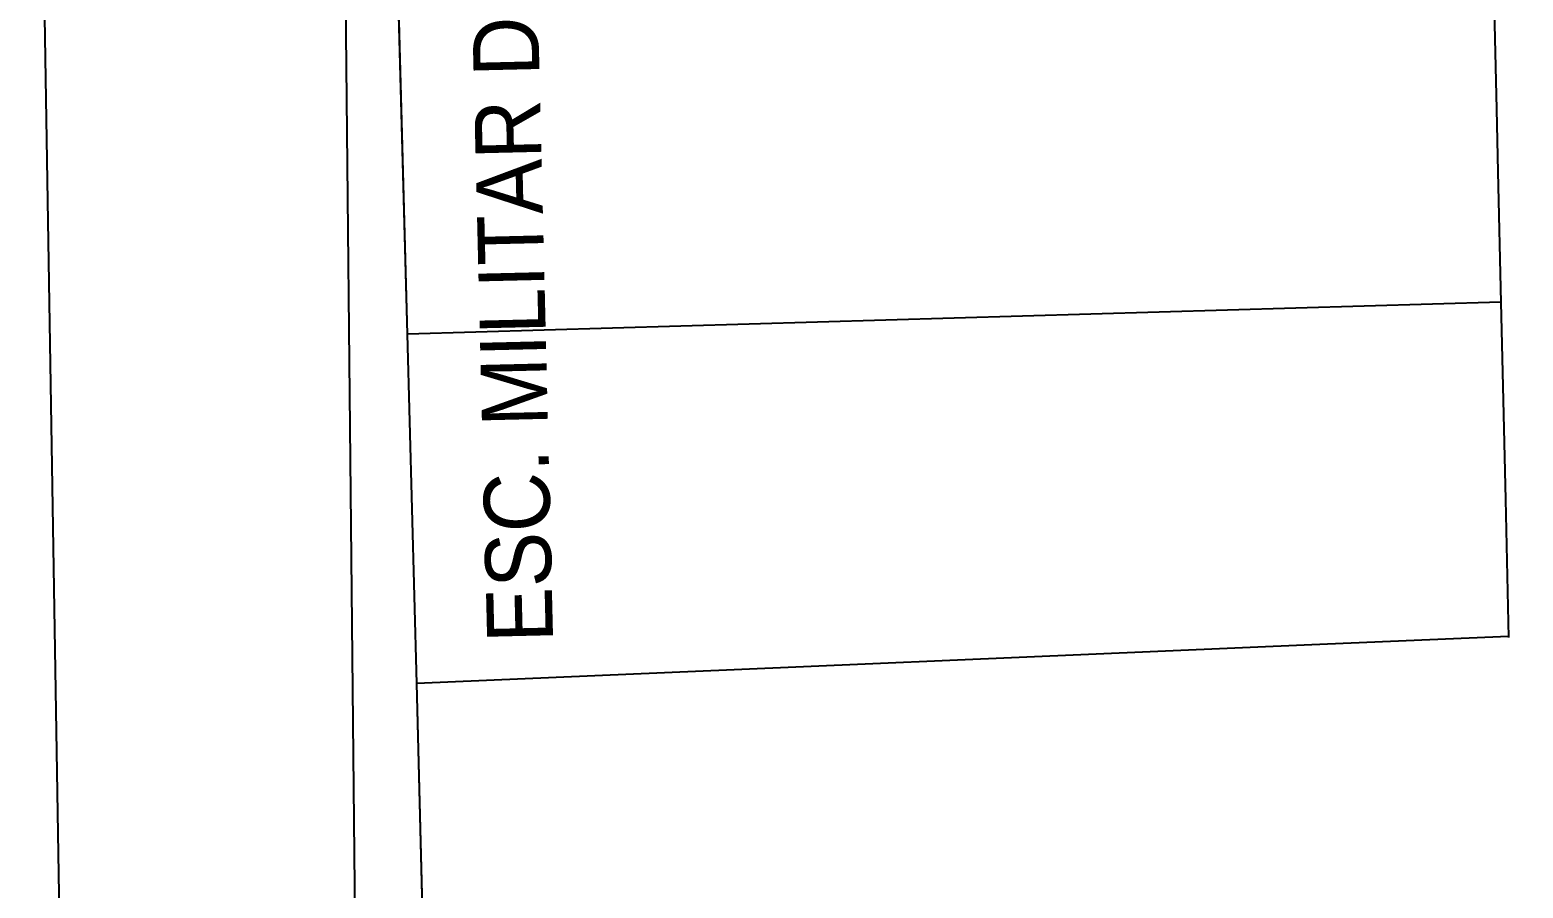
# Model space of a CAD drawing. Header units: metres. Extents: x 668617 to 675126, y 2286318 to 2293677.
# Drawn here: x 669809.33 to 669854.62, y 2287172.43 to 2287198.47 of the extents above; entities that cross this region are included whole.
import ezdxf
from ezdxf.enums import TextEntityAlignment as Align

# ---------------------------------------------------------------- set-up
doc = ezdxf.new("R2010")
doc.units = ezdxf.units.M
doc.header["$MEASUREMENT"] = 0
for name, color, linetype in [('DMTG-PB-BANQUETAS', 251, 'Continuous'), ('DMTG-PB-LOTIFICACION', 253, 'Continuous'), ('DMTG-PB-MANZANAS', 251, 'Continuous'), ('DMTG-X-NOM CALLES', 250, 'Continuous')]:
    doc.layers.add(name, color=color, linetype=linetype)
doc.styles.add('CALLE', font='arial.ttf', dxfattribs={"height": 9})

msp = doc.modelspace()

# ---------------------------------------------------------------- linework, layer by layer
at = {"layer": 'DMTG-PB-BANQUETAS'}
for points in [[(669861.03116, 2287220.28517), (669822.63527, 2287219.31027, 0.41071038), (669818.73559, 2287215.27461), (669819.2361, 2287166.52862), (669819.83562, 2287147.86068), (669820.12944, 2287129.79055), (669820.20335, 2287129.30147), (669820.42397, 2287128.84283), (669820.71793, 2287128.42965), (669821.07729, 2287128.07098), (669821.49315, 2287127.77891), (669821.95156, 2287127.56252), (669822.44057, 2287127.4259), (669822.9442, 2287127.37419), (669903.94074, 2287129.31639)], [(669809.52345, 2287214.95376, 0.42810103), (669805.42643, 2287218.8236), (669766.88801, 2287217.87515), (669728.34781, 2287216.99668, 0.41027826), (669724.45169, 2287212.87925), (669725.06825, 2287181.27237), (669726.08166, 2287129.0838, 0.41644838), (669730.17702, 2287125.15036), (669809.01536, 2287127.04099), (669809.49433, 2287127.30546), (669809.93076, 2287127.63325), (669810.3196, 2287128.01639), (669810.65181, 2287128.44995), (669810.92231, 2287128.92396), (669809.52345, 2287214.95376)]]:
    msp.add_lwpolyline(points, format="xyb", dxfattribs=at)
at = {"layer": 'DMTG-PB-LOTIFICACION'}
for p, q in [((669820.78646, 2287189.23468), (669820.50178, 2287199.67394)), ((669853.73305, 2287199.50867), (669853.81082, 2287196.05871)), ((669853.81082, 2287196.05871), (669853.85365, 2287194.15871)), ((669853.85365, 2287194.15871), (669853.9429, 2287190.19914)), ((669853.94263, 2287190.21095), (669820.78646, 2287189.23468)), ((669853.9429, 2287190.19914), (669854.00123, 2287187.65904)), ((669821.06183, 2287178.63537), (669820.78646, 2287189.23468)), ((669854.00123, 2287187.65904), (669854.08022, 2287184.21929)), ((669854.08022, 2287184.21929), (669854.17643, 2287180.02967)), ((669848.20733, 2287179.80834), (669841.43823, 2287179.51584)), ((669854.17559, 2287180.06623), (669848.20733, 2287179.80834)), ((669841.43823, 2287179.51584), (669830.69, 2287179.05141)), ((669830.69, 2287179.05141), (669821.06183, 2287178.63537)), ((669821.36319, 2287166.63611), (669821.06183, 2287178.63537))]:
    msp.add_line(p, q, dxfattribs=at)
at = {"layer": 'DMTG-PB-MANZANAS'}
msp.add_lwpolyline([(669899.85471, 2287217.57011), (669903.30952, 2287132.74277), (669853.4941, 2287131.49104), (669839.99521, 2287131.18367), (669823.35692, 2287130.72295), (669822.61137, 2287143.70037), (669821.89378, 2287154.81782), (669821.36319, 2287166.63611), (669821.06183, 2287178.63537), (669820.78646, 2287189.23468), (669820.50178, 2287199.67394), (669820.20617, 2287215.00338), (669840.33709, 2287216.02291), (669851.54573, 2287216.38056)], close=True, dxfattribs=at)

# ---------------------------------------------------------------- texts
at = {"layer": 'DMTG-X-NOM CALLES', "style": 'CALLE', "width": 0.9}
msp.add_text('ESC. MILITAR DE AVIACIÓN', height=2, rotation=91.370139, dxfattribs=at).set_placement((669823.4015, 2287213.25528), align=Align.MIDDLE_RIGHT)

doc.saveas('drawing.dxf')
